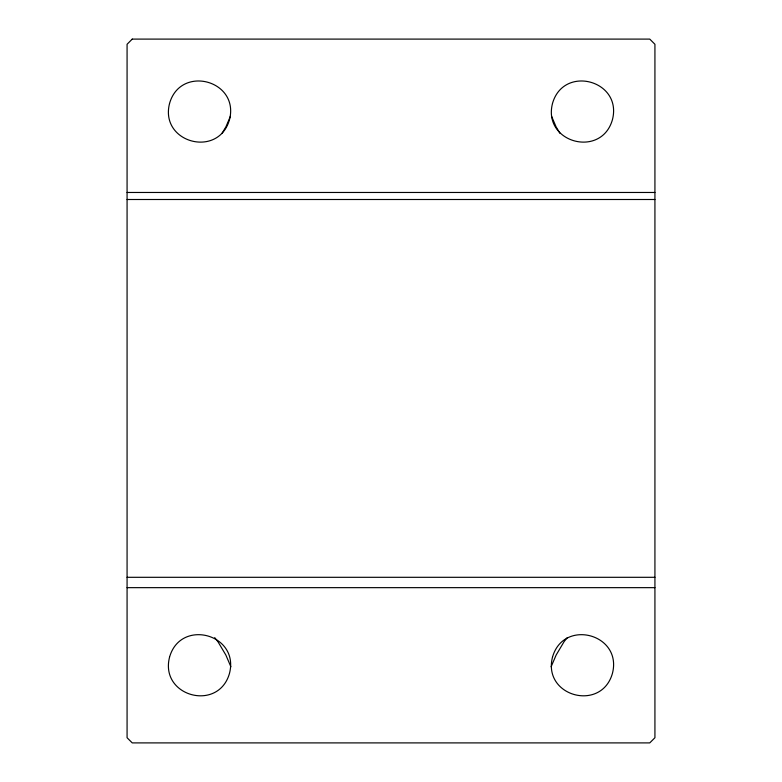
<?xml version="1.0" encoding="UTF-8"?>
<svg xmlns="http://www.w3.org/2000/svg" width="782" height="782" viewBox="0 0 782 782"><rect width="100%" height="100%" fill="white"/><g stroke="black" fill="none" stroke-linecap="round" stroke-linejoin="round"><path stroke-width="1.17" d="M230.416 116.303L225.861 126.948L222.01 133.351M551.124 666.763L556.139 655.052L564.086 641.66L567.302 637.623M127.075 192.47L654.925 192.47M127.075 199.498L654.925 199.498M127.075 577.302L654.925 577.302M127.075 587.653L654.925 587.653M214.698 637.623L217.914 641.66L225.861 655.052L230.876 666.763M559.99 133.351L556.139 126.948L551.584 116.303M169.538 103.517C159.499 142.813 218.559 158.638 229.517 119.587C239.556 80.292 180.495 64.466 169.538 103.517M169.538 657.212C159.499 696.508 218.559 712.334 229.517 673.282C239.556 633.987 180.495 618.161 169.538 657.212M552.483 103.517C542.444 142.813 601.505 158.638 612.462 119.587C622.501 80.292 563.441 64.466 552.483 103.517M552.483 657.212C542.444 696.508 601.505 712.334 612.462 673.282C622.501 633.987 563.441 618.161 552.483 657.212M132.246 39.1L127.075 44.271L127.075 737.729L132.246 742.9L649.754 742.9L654.925 737.729L654.925 44.271L649.754 39.1L132.246 39.1"/></g></svg>
